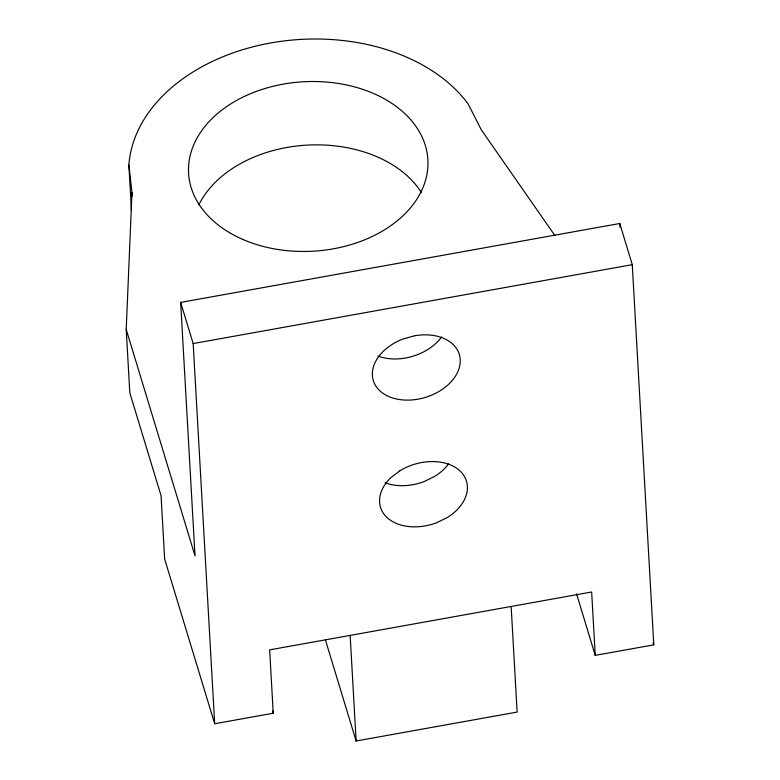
<?xml version="1.0" encoding="UTF-8"?>
<svg xmlns="http://www.w3.org/2000/svg" width="780" height="780" viewBox="0 0 780 780"><rect width="100%" height="100%" fill="white"/><g stroke="black" fill="none" stroke-linecap="round" stroke-linejoin="round"><path stroke-width="1.17" d="M126.214 329.423L195.01 555.847L180.658 302.406L619.759 223.499L632.268 264.673L653.786 644.846L595.237 655.366L591.649 592L269.646 649.867L273.234 713.222L214.685 723.742L164.658 559.065L161.07 495.709L129.802 392.788L126.214 329.423L131.976 192.524L128.876 164.989A179.751 127.276 -3.2 0 1 270.719 42.959A179.751 127.276 -3.2 0 1 468.185 104.013L481.26 129.753L554.892 235.55M214.685 723.742L193.167 343.57L632.268 264.673M325.357 639.736L356.128 741L517.13 712.072L511.153 606.469M653.084 642.525L653.786 644.846M576.566 593.902L595.237 655.366M180.658 302.406L193.167 343.57M272.532 710.902L273.234 713.222M619.759 223.499L619.963 227.136M350.152 635.398L356.128 741M131.976 192.524L132.181 196.111M128.876 164.989L131.44 210.415M441.48 337.126A44.938 31.268 -16.9 0 1 377.969 356.06M448.646 463.846A44.938 31.268 -16.9 0 1 434.479 476.531L424.066 481.601A44.938 31.268 -16.9 0 1 385.135 482.781M198.861 204.867A119.828 84.844 -3.2 0 1 307.057 145.109A119.828 84.844 -3.2 0 1 421.278 192.319M399.974 470.72L391.16 477.389A44.938 31.268 -16.9 0 0 386.344 516.877A44.938 31.268 -16.9 0 0 436.576 522.766L446.989 517.696A44.938 31.268 -16.9 0 0 460.61 471.529A44.938 31.268 -16.9 0 0 399.974 470.72M414.511 335.8L403.211 338.92A44.938 31.268 -16.9 0 0 383.819 393.89A44.938 31.268 -16.9 0 0 456.856 373.718A44.938 31.268 -16.9 0 0 414.511 335.8M243.126 239.567A119.828 84.844 -3.2 0 0 427.82 167.456A119.828 84.844 -3.2 0 0 253.773 92.381A119.828 84.844 -3.2 0 0 243.126 239.567"/></g></svg>
